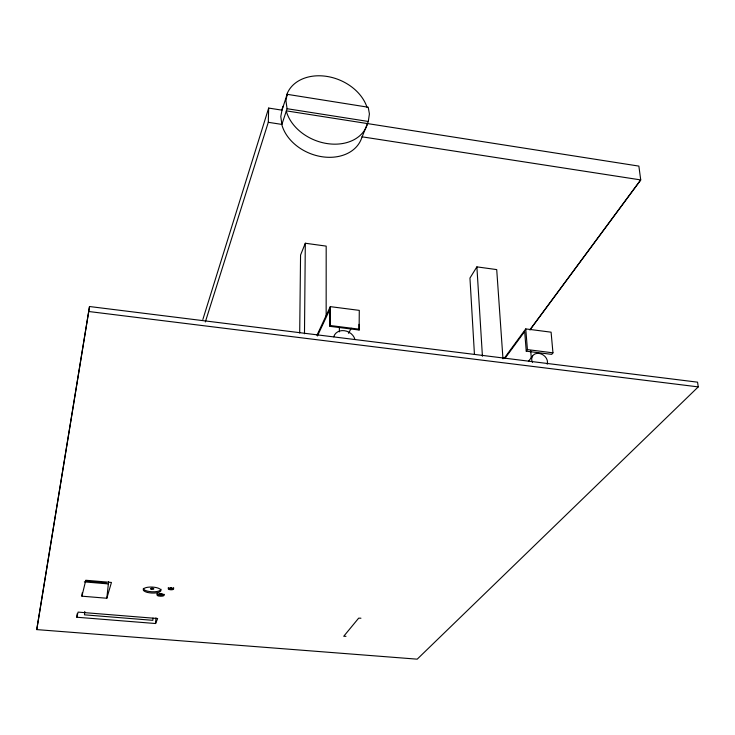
<?xml version="1.0" encoding="UTF-8"?>
<svg xmlns="http://www.w3.org/2000/svg" width="735" height="735" viewBox="0 0 735 735"><rect width="100%" height="100%" fill="white"/><g stroke="black" fill="none" stroke-linecap="round" stroke-linejoin="round"><path stroke-width="1.1" d="M326.156 315.866L326.184 246.115L305.31 243.248L300.56 255.045L299.696 333.019M304.483 333.773L305.31 243.248M205.322 321.958L268.293 122.313L268.67 108.063L281.992 110.158L287.146 94.319L368.226 107.227L369.411 113.934L368.299 121.468L361.767 137.73A42.382 32.322 22 0 1 321.893 156.72A42.382 32.322 22 0 1 282.029 125.409L280.788 116.516L282.378 108.118A42.382 32.322 22 0 1 283.195 106.18M152.99 618.08L152.852 620.322L84.47 614.827L84.773 611.437M77.157 613.771L76.835 617.235L155.6 623.528L155.949 617.869M82.219 592.86L81.916 596.186L106.823 598.244L108.596 581.725M36.75 629.601L89.514 306.523L697.561 382.172L698.25 386.895L417.204 659.166L36.75 629.601L89.514 306.523M367.417 123.572L367.279 124.518A42.961 32.542 22 0 1 326.937 143.546A42.961 32.542 22 0 1 286.503 111.876L286.365 110.866L638.871 166.101L640.727 179.919L530.018 329.822M286.439 96.496L286.825 94.447A42.961 32.542 22 0 1 326.946 76.422A42.961 32.542 22 0 1 366.976 107.209M287.146 94.319L285.933 100.723L287.073 108.706L281.891 124.417L268.293 122.313M81.916 596.186L85.784 580.255L111.454 582.442L106.823 598.244M76.835 617.235L78.085 612.108L157.648 618.53L155.6 623.528M202.842 319.523L268.67 108.063M316.932 335.325L330.3 306.642L359.286 310.372L359.121 330.015L329.941 326.34L329.923 309.26L317.456 335.941M329.941 326.34L330.3 306.642M348.601 333.332L351.174 328.242M502.97 358.818L496.713 269.598L476.886 266.869L469.95 278.06L474.452 354.509M504.21 358.331L525.755 328.903L551.094 332.183L552.959 352.828L551.737 354.371L526.242 351.165L524.671 331.503L505.046 358.267M529.935 329.813L640.727 179.919L361.905 136.793M526.242 351.165L527.418 349.603L525.755 328.903M528.41 361.418L532.535 356.043M159.715 593.512C158.227 594.652 163.547 594.431 161.296 593.503M345.974 636.326L343.723 636.28L358.662 618.153L360.949 618.208M85.425 581.109L106.125 582.873M84.332 581.872L107.981 583.884M89.027 311.539L698.25 386.895M527.418 349.603L552.959 352.828M330.327 325.541L359.534 329.216M287.073 108.706L368.299 121.468M530.698 350.668L531.332 358.469M476.886 266.869L482.426 356.273M359.048 324.337L359.121 330.015M339.368 327.424L339.395 331.834M333.745 336.814A11.255 9.399 26.7 0 1 344.302 330.686A11.255 9.399 26.7 0 1 354.95 339.451M532.425 362.364A8.462 6.753 35.5 0 1 538.976 353.397A8.462 6.753 35.5 0 1 547.207 364.202M161.011 589.259A8.857 3.004 2.7 0 1 151.934 591.785A8.857 3.004 2.7 0 1 143.325 588.358M164.144 594.321A3.638 1.222 2.6 0 1 159.697 595.001A3.638 1.222 2.6 0 1 157.134 593.402M173.524 587.651A2.747 0.937 2.5 0 1 171.328 588.845A2.747 0.937 2.5 0 1 168.269 587.678M170.511 587.871L171.457 587.954L170.538 587.835M147.423 592.41A8.866 2.995 2.7 0 0 160.937 590.527A8.866 2.995 2.7 0 0 147.91 587.237A8.866 2.995 2.7 0 0 147.423 592.41M151.309 589.25A1.663 0.56 2.7 0 0 153.835 588.891A1.663 0.56 2.7 0 0 151.382 588.276A1.663 0.56 2.7 0 0 151.309 589.25M157.988 595.754A3.638 1.222 2.6 0 0 164.08 595.46A3.638 1.222 2.6 0 0 159.642 593.788A3.638 1.222 2.6 0 0 157.988 595.754M169.243 589.516A2.747 0.937 2.5 0 0 173.644 589.075A2.747 0.937 2.5 0 0 169.904 587.945A2.747 0.937 2.5 0 0 169.243 589.516"/></g></svg>
